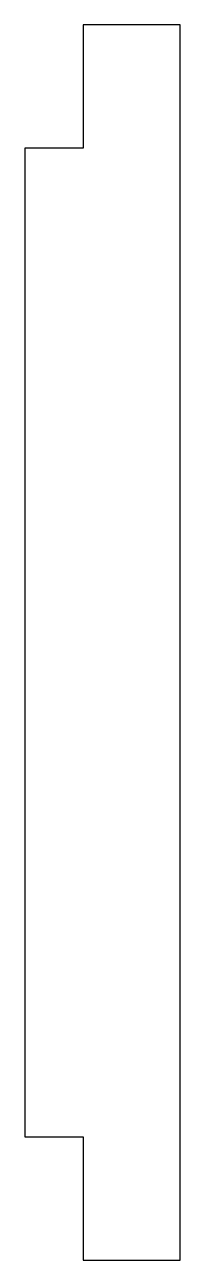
# Model space of a CAD drawing. Header units: inches. Extents: x 2.07 to 2.39, y 8.62 to 11.12.
import ezdxf

# ---------------------------------------------------------------- set-up
doc = ezdxf.new("R2010")
doc.units = ezdxf.units.IN
doc.layers.get('0').update_dxf_attribs({"linetype": 'CONTINUOUS'})

msp = doc.modelspace()

# ---------------------------------------------------------------- linework, layer by layer
at = {"color": 0, "linetype": 'CONTINUOUS'}
for p, q in [((2.3895, 11.1201), (2.1926, 11.1201)), ((2.1926, 11.1201), (2.1926, 10.8701)), ((2.3895, 8.6171), (2.3895, 11.1201)), ((2.1926, 10.8701), (2.0745, 10.8701)), ((2.0745, 10.8701), (2.0745, 8.8671)), ((2.0745, 8.8671), (2.1926, 8.8671)), ((2.1926, 8.8671), (2.1926, 8.6171)), ((2.1926, 8.6171), (2.3895, 8.6171))]:
    msp.add_line(p, q, dxfattribs=at)

doc.saveas('drawing.dxf')
